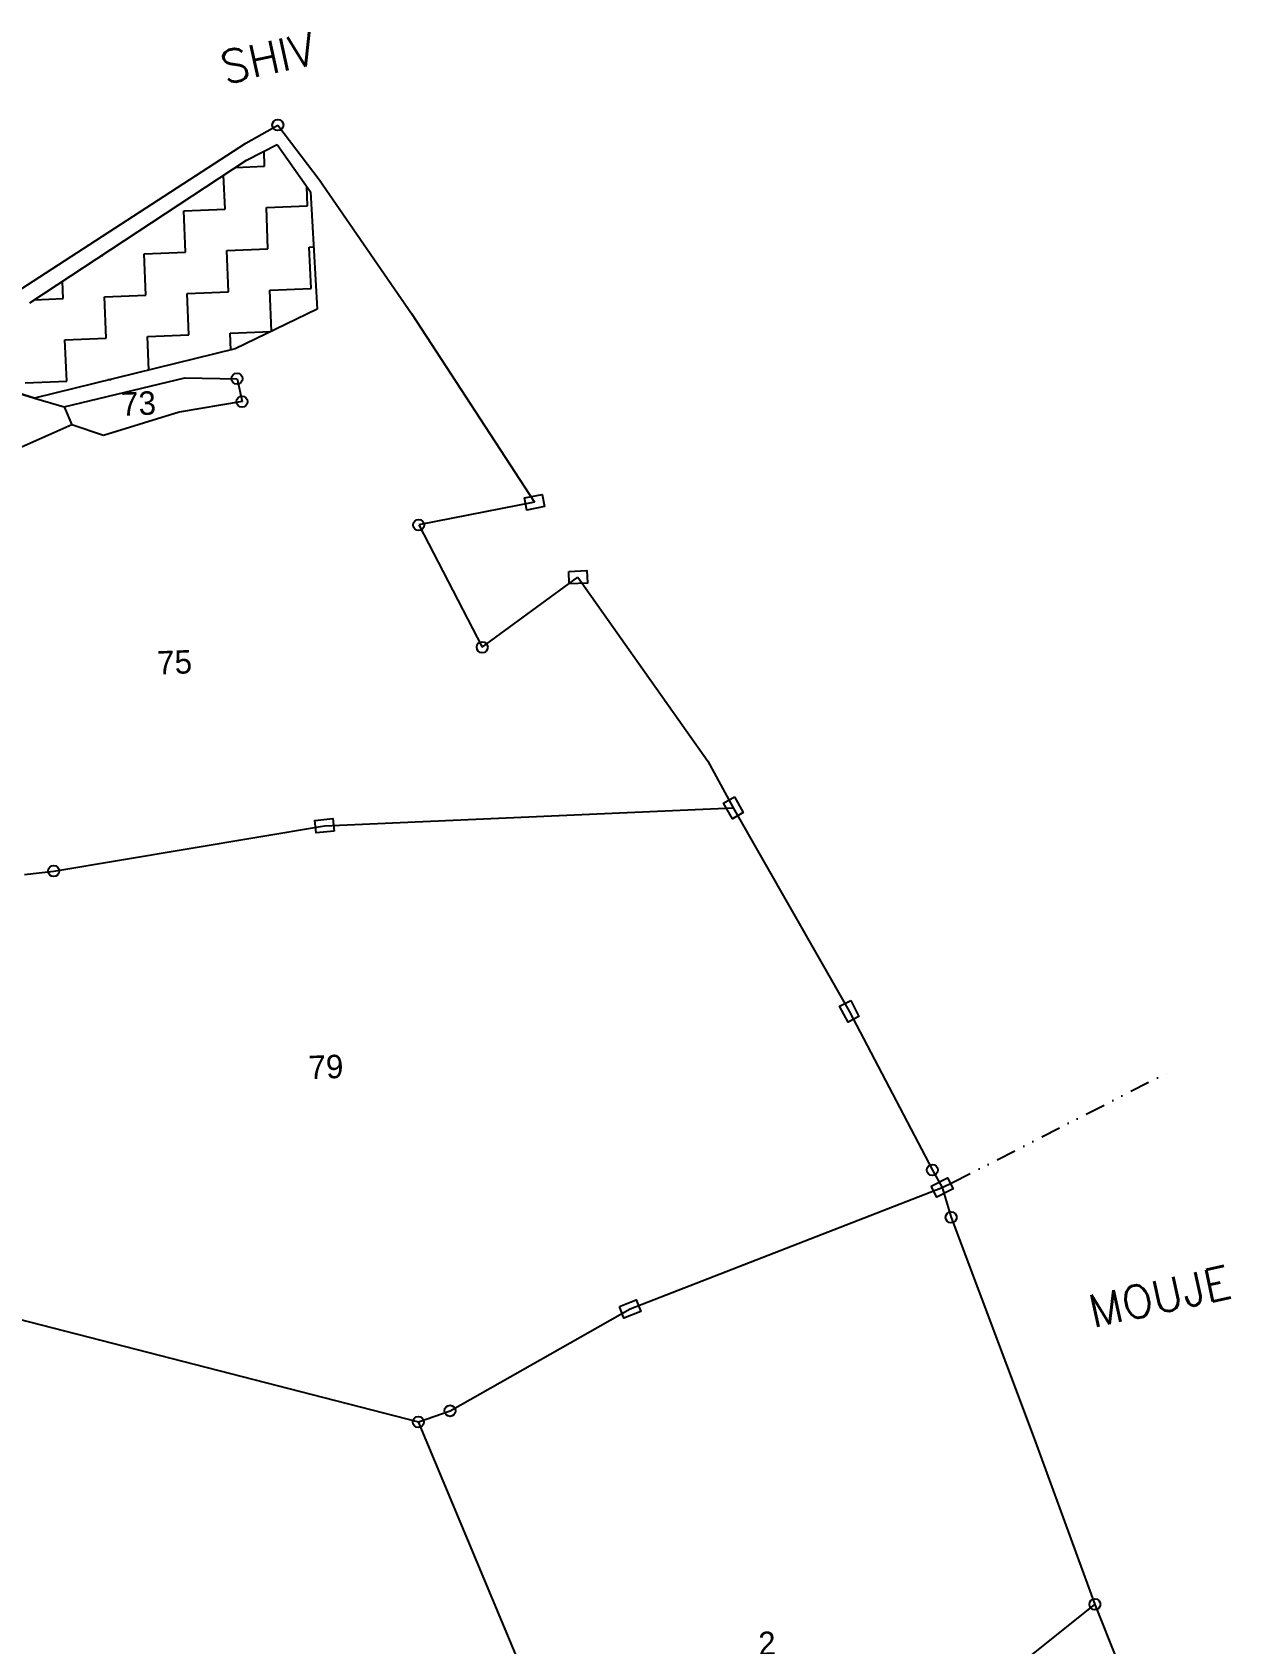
# Model space of a CAD drawing. Header units: metres. Extents: x 323278 to 326234, y 1818282 to 1821244.
# Drawn here: x 324544 to 325308, y 1820216 to 1821244 of the extents above; entities that cross this region are included whole.
import ezdxf

# ---------------------------------------------------------------- set-up
doc = ezdxf.new("R2010")
doc.units = ezdxf.units.M
doc.linetypes.add('DIVIDE', pattern=[31.75, 12.7, -6.35, 0, -6.35, 0, -6.35])
for name, color, linetype in [('POLY_HATCH', 12, 'Continuous'), ('POLY_PARCEL', 6, 'Continuous'), ('TEXT_MAPOUT', 7, 'Continuous'), ('TEXT_PARCEL', 7, 'Continuous'), ('V_BOUND_LINE', 7, 'Continuous'), ('V_DIVIDE_LINE', 7, 'DIVIDE')]:
    doc.layers.add(name, color=color, linetype=linetype)
doc.styles.get("Standard").update_dxf_attribs({"font": 'simplex.shx'})
doc.styles.add('TEXT _PARCEL', font='', dxfattribs={"height": 0.25})
doc.styles.get('TEXT _PARCEL').set_extended_font_data('Kruti Dev 050')

msp = doc.modelspace()

# ---------------------------------------------------------------- linework, layer by layer
for points in [[(324870.6, 1820941.3), (324859.3, 1820939.1), (324857.7, 1820946.9), (324869.1, 1820949.1)], [(324886, 1820900), (324897.5, 1820900.5), (324897.9, 1820892.5), (324886.3, 1820892)], [(324991.7, 1820756.2), (324997.4, 1820746.1), (324990.4, 1820742.2), (324984.7, 1820752.2)], [(324736.4, 1820734.3), (324724.9, 1820733.1), (324724.1, 1820741.1), (324735.6, 1820742.3)], [(325065.9, 1820626.3), (325071.2, 1820616.1), (325064.2, 1820612.4), (325058.8, 1820622.6)], [(325117.3, 1820507.9), (325127.6, 1820513.1), (325131.2, 1820506), (325120.9, 1820500.7)], [(324918.3, 1820431.1), (324929.1, 1820435.3), (324932, 1820427.9), (324921.2, 1820423.7)]]:
    msp.add_lwpolyline(points, close=True)
for centre in [(324700.4, 1821184.7), (324674.4, 1821022.9), (324677.6, 1821008.3), (324790.3, 1820929.6), (324830.8, 1820851.6), (324557.4, 1820708.8), (325118, 1820518.1), (325130, 1820487.9), (324810.3, 1820364.5), (324790.1, 1820357.4), (325221.7, 1820241)]:
    msp.add_circle(centre, 3.53)
at = {"layer": 'POLY_HATCH'}
for p, q in [((324680.4, 1821162.4), (324700, 1821172.3)), ((324700, 1821172.3), (324721.2, 1821142.2)), ((324542.1, 1821071.2), (324680.4, 1821162.4)), ((324721.2, 1821142.2), (324725.6, 1821067.3)), ((324725.6, 1821067.3), (324673.2, 1821041.9)), ((324673.2, 1821041.9), (324545.2, 1821010.5)), ((324545.2, 1821010.5), (324503.5, 1821023.6))]:
    msp.add_line(p, q, dxfattribs=at)
at = {"layer": 'POLY_HATCH', "linetype": 'Continuous'}
for p, q in [((324692, 1821158.5), (324691.6, 1821168)), ((324673.3, 1821157.7), (324692, 1821158.5)), ((324666.7, 1821131), (324665.8, 1821152.8)), ((324719.4, 1821133.2), (324718.9, 1821145.5)), ((324640.4, 1821129.9), (324666.7, 1821131)), ((324641.5, 1821103.6), (324640.4, 1821129.9)), ((324693.1, 1821132.1), (324719.4, 1821133.2)), ((324694.1, 1821105.8), (324693.1, 1821132.1)), ((324720.5, 1821106.8), (324723.3, 1821107)), ((324721.6, 1821080.5), (324720.5, 1821106.8)), ((324587.9, 1821101.4), (324588.8, 1821101.4)), ((324588.8, 1821101.4), (324588.7, 1821102)), ((324615.1, 1821102.5), (324641.5, 1821103.6)), ((324616.2, 1821076.2), (324615.1, 1821102.5)), ((324667.8, 1821104.7), (324694.1, 1821105.8)), ((324668.9, 1821078.3), (324667.8, 1821104.7)), ((324563.5, 1821074), (324563, 1821085)), ((324589.8, 1821075.1), (324616.2, 1821076.2)), ((324642.5, 1821077.3), (324668.9, 1821078.3)), ((324643.6, 1821050.9), (324642.5, 1821077.3)), ((324695.2, 1821079.4), (324721.6, 1821080.5)), ((324696.3, 1821053.1), (324695.2, 1821079.4)), ((324545.2, 1821073.3), (324563.5, 1821074)), ((324590.9, 1821048.8), (324589.8, 1821075.1)), ((324564.6, 1821047.7), (324590.9, 1821048.8)), ((324565.7, 1821021.3), (324564.6, 1821047.7)), ((324617.3, 1821049.8), (324643.6, 1821050.9)), ((324618.1, 1821028.4), (324617.3, 1821049.8)), ((324670, 1821052), (324696.2, 1821053.1)), ((324670.4, 1821041.2), (324670, 1821052)), ((324539.3, 1821020.3), (324565.7, 1821021.3)), ((324592, 1821022.4), (324594, 1821022.5)), ((324592, 1821022), (324592, 1821022.4))]:
    msp.add_line(p, q, dxfattribs=at)
at = {"layer": 'POLY_PARCEL'}
for p, q in [((324503.5, 1821023.6), (324545.2, 1821010.5)), ((324564, 1821004.9), (324641, 1821023.4)), ((324641, 1821023.4), (324674.4, 1821022.9)), ((324674.4, 1821022.9), (324677.6, 1821008.3)), ((324545.2, 1821010.5), (324564, 1821004.9)), ((324564, 1821004.9), (324569, 1820993.5)), ((324677.6, 1821008.3), (324637.4, 1821001.5)), ((324569, 1820993.5), (324522.9, 1820973)), ((324589.2, 1820986.7), (324569, 1820993.5)), ((324637.4, 1821001.5), (324589.2, 1820986.7)), ((324730.2, 1820737.7), (324991, 1820749.2)), ((324557.4, 1820708.8), (324730.2, 1820737.7)), ((324730.2, 1820737.7), (324730.2, 1820737.7)), ((324538.7, 1820706.7), (324557.4, 1820708.8)), ((324925.2, 1820429.5), (325124.2, 1820506.9)), ((325124.2, 1820506.9), (325124.2, 1820506.9)), ((324810.3, 1820364.5), (324925.2, 1820429.5)), ((324527.1, 1820425.1), (324790.1, 1820357.4)), ((324790.1, 1820357.4), (324810.3, 1820364.5)), ((324899.6, 1820096.1), (324790.1, 1820357.4)), ((324790.1, 1820357.4), (324790.1, 1820357.4)), ((324790.1, 1820357.4), (324790.1, 1820357.4)), ((325168.8, 1820198.7), (325221.7, 1820241))]:
    msp.add_line(p, q, dxfattribs=at)
at = {"layer": 'V_BOUND_LINE'}
for p, q in [((324679.9, 1821173.1), (324700.4, 1821184.7)), ((324700.4, 1821184.7), (324726.7, 1821150)), ((324536.5, 1821080.1), (324679.9, 1821173.1)), ((324726.7, 1821150), (324785.6, 1821064.4)), ((324785.6, 1821064.4), (324864.2, 1820944.1)), ((324864.2, 1820944.1), (324790.3, 1820929.6)), ((324790.3, 1820929.6), (324830.8, 1820851.6)), ((324830.8, 1820851.6), (324891.9, 1820896.2)), ((324891.9, 1820896.2), (324974.7, 1820778.9)), ((324974.7, 1820778.9), (324991, 1820749.2)), ((324991, 1820749.2), (325065, 1820619.4)), ((325065, 1820619.4), (325118, 1820518.1)), ((325118, 1820518.1), (325124.2, 1820506.9)), ((325124.2, 1820506.9), (325130, 1820487.9)), ((325130, 1820487.9), (325183, 1820346.8)), ((325183, 1820346.8), (325221.7, 1820241)), ((325221.7, 1820241), (325236, 1820205.2))]:
    msp.add_line(p, q, dxfattribs=at)
at = {"layer": 'V_DIVIDE_LINE'}
for p, q in [((325130.9, 1820510.1), (325270, 1820581.3)), ((325124.2, 1820506.9), (325130.9, 1820510.1))]:
    msp.add_line(p, q, dxfattribs=at)

# ---------------------------------------------------------------- texts
at = {"layer": 'TEXT_MAPOUT'}
for s, p in [('SHIV', (324666.7, 1821210.8)), ('MOUJE', (325220.6, 1820417.4))]:
    msp.add_text(s, height=20.76, rotation=12.4151, dxfattribs=at).set_placement(p)
at = {"layer": 'TEXT_PARCEL', "style": 'TEXT _PARCEL'}
for s, height, p in [('73', 14.95, (324600.7, 1820999.2)), ('75', 14.95, (324623.7, 1820834.1)), ('79', 14.95, (324720.3, 1820576)), ('2', 14.9, (325007.3, 1820208.5))]:
    msp.add_text(s, height=height, rotation=2.3464, dxfattribs=at).set_placement(p)

doc.saveas('drawing.dxf')
